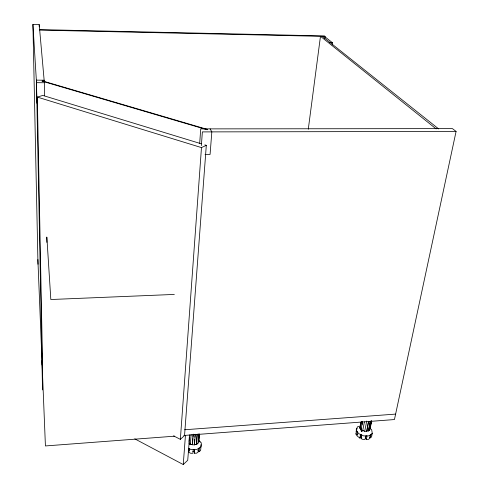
<?xml version="1.0" encoding="UTF-8"?>
<svg xmlns="http://www.w3.org/2000/svg" width="489" height="489" viewBox="0 0 489 489"><rect width="100%" height="100%" fill="white"/><g stroke="black" fill="none" stroke-linecap="round" stroke-linejoin="round"><path stroke-width="0.73" d="M363.296 430.473L361.475 431.591L361.536 429.58M199.689 143.363L200.722 128.888L452.411 128.607L456.084 131.431L394.446 419.556L183.815 435.479M201.37 145.594L202.36 131.902L456.084 131.431M180.355 439.354L201.474 147.599L206.309 145.331L184.536 435.552L180.355 439.354L173.571 435.87M134.768 438.847L183.247 464.55L185.459 435.247M188.986 441.512L189.335 437.068M189.726 434.843L187.727 460.283L183.247 464.55M189.231 448.933L188.962 452.368L190.765 453.303L192.941 453.26L193.222 449.825L194.671 449.794L194.39 453.23L196.566 453.187L198.088 452.184L198.381 448.755L199.39 448.101L199.096 451.524L197.892 450.662M189.377 448.334L189.219 450.393L188.253 451.298M192.507 444.391L189.653 444.36L189.763 442.924M188.87 442.997L190.343 444.091L191.107 434.452M195.27 434.489L194.42 444.874L192.293 444.752L193.131 434.366M192.556 443.052L192.917 438.602M193.039 437.117L193.277 434.153M194.408 443.156L194.714 439.446M194.891 437.221L195.135 434.256M194.39 453.23L194.31 449.434M198.723 433.877L197.911 443.505L196.395 444.434L197.061 434.568M196.395 444.434L197.256 434.055M199.09 433.987L198.406 442.117L198.736 442.233L199.426 434.098M198.754 440.809L199.316 434.165M201.162 444.672L200.612 450.534L199.096 451.524M308.278 129.23L320.472 36.308L436.164 128.9M324.757 38.686L325.063 36.412L324.451 35.929L39.652 29.603M332.147 45L332.459 42.739L325.222 37.023M356.01 432.325L356.64 429.018M356.609 430.198L356.988 428.217M357.844 434.684L356.383 434.898L357.013 431.591L357.612 432.496L356.982 435.809L359.806 438.052L360.815 436.781L361.2 434.788M360.369 424.36L360.656 422.863M360.387 424.898L360.674 423.401M362.618 421.402L361.023 429.648L359.947 428.37L361.243 421.628M360.24 428.297L361.536 421.561M361.133 428.456L360.87 429.837L361.475 431.591M361.322 429.58L361.609 428.083M362.337 424.33L362.624 422.832M359.806 438.052L360.448 434.733L361.726 435.314L361.084 438.633L363.009 439.513L365.045 439.47L365.699 436.151L367.05 436.127L366.395 439.446L368.425 439.409L369.605 438.474L370.265 435.161L371.047 434.544L370.381 437.857L369.366 437.252M361.023 429.648L362.691 430.681L364.439 421.879M368.694 421.384L366.719 431.42L364.696 431.304L366.738 421.066M366.719 431.42L368.223 422.6M366.108 435.827L365.717 437.814L366.395 439.446M371.487 420.84L369.635 430.143L368.455 431.011L370.112 421.481M368.455 431.011L370.442 420.986M369.892 428.095L371.23 421.359M371.719 420.711L370.081 428.945L369.745 428.841M369.922 428.358L371.652 429.69L372.27 433.346L371.548 436.928L370.381 437.857M189.805 443.107L189.653 444.36M364.696 431.304L362.771 430.479M192.293 444.752L190.343 444.091M361.084 438.633L361.75 437.783M372.27 433.346L369.146 435.815L363.712 435.913L358.578 433.584L356.163 429.953L357.563 426.738L360.142 425.986M42.549 364.018L37.323 97.097L42.763 95.428L201.199 143.772M366.53 431.2L368.266 430.791M196.26 444.201L194.42 444.874M174.689 436.17L45.422 445.944L37.885 259.525M184.628 429.758L395.613 414.097M174.328 294.427L50.825 299.519L46.871 237.312M192.703 451.518L194.139 451.488M205.05 154.457L210.081 154.414L211.829 131.883L210.105 128.876M44.371 82.751L39.206 24.597L32.916 24.45L36.504 82.672L44.371 82.751L44.578 95.734M194.653 444.415L196.792 444.446L196.743 443.804M329.678 42.684L332.459 42.739M39.688 30.104L325.063 36.412M204.848 144.885L206.309 145.331M37.323 97.097L201.474 147.599M359.953 427.141L359.617 427.038L359.947 428.37M369.293 430.033L369.635 430.143M197.574 443.395L197.911 443.505M188.662 448.34L191.058 449.58L196.878 449.464L200.936 446.824L201.34 442.93L198.925 440.565M322.312 36.351L438.67 128.925M199.2 441.145L200.044 441.97M355.485 433.541L356.383 434.898M36.913 103.289L36.351 80.135L44.151 80.214L44.169 81.73M32.916 24.45L37.989 264.256M36.504 82.672L42.109 365.02M41.938 360.76L42.519 389.935M39.206 24.597L39.242 26.883M46.779 237.043L46.858 242.391M207.697 129.512L207.165 129.75L41.938 81.113L42.537 80.936L207.697 129.512"/></g></svg>
